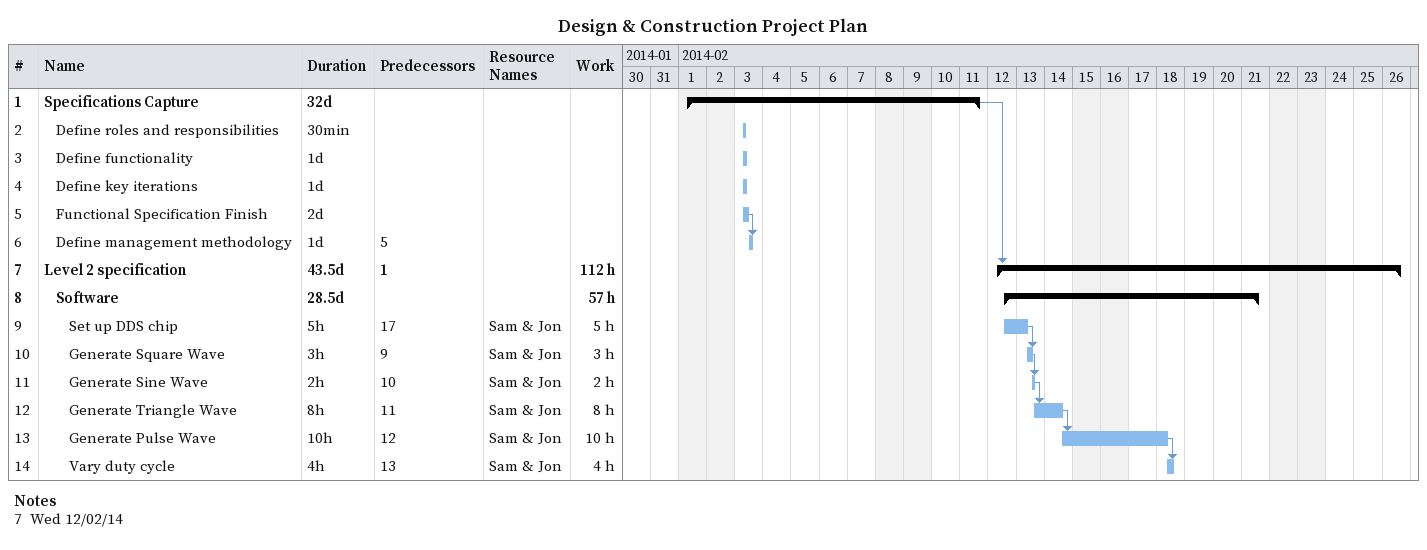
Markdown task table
Design & Construction Project Plan

| ID | Level | Task | Duration | Start | Finish | Predecessors | Resources | Work (h) |
|---|---|---|---|---|---|---|---|---|
| 1 | 1 | **Specifications Capture** | 32d | 2014-02-01 | 2014-02-11 |  |  |  |
| 2 | 2 | Define roles and responsibilities | 30min | 2014-02-03 | 2014-02-03 |  |  |  |
| 3 | 2 | Define functionality | 1d | 2014-02-03 | 2014-02-03 |  |  |  |
| 4 | 2 | Define key iterations | 1d | 2014-02-03 | 2014-02-03 |  |  |  |
| 5 | 2 | Functional Specification Finish | 2d | 2014-02-03 | 2014-02-03 |  |  |  |
| 6 | 2 | Define management methodology | 1d | 2014-02-03 | 2014-02-03 | 5 |  |  |
| 7 | 1 | **Level 2 specification** | 43.5d | 2014-02-12 | 2014-02-26 | 1 |  | 112 |
| 8 | 2 | **Software** | 28.5d | 2014-02-12 | 2014-02-21 |  |  | 57 |
| 9 | 3 | Set up DDS chip | 5h | 2014-02-12 | 2014-02-13 | 17 | Sam & Jon | 5 |
| 10 | 3 | Generate Square Wave | 3h | 2014-02-13 | 2014-02-13 | 9 | Sam & Jon | 3 |
| 11 | 3 | Generate Sine Wave | 2h | 2014-02-13 | 2014-02-13 | 10 | Sam & Jon | 2 |
| 12 | 3 | Generate Triangle Wave | 8h | 2014-02-13 | 2014-02-14 | 11 | Sam & Jon | 8 |
| 13 | 3 | Generate Pulse Wave | 10h | 2014-02-14 | 2014-02-18 | 12 | Sam & Jon | 10 |
| 14 | 3 | Vary duty cycle | 4h | 2014-02-18 | 2014-02-18 | 13 | Sam & Jon | 4 |

Notes
- 7: Wed 12/02/14
